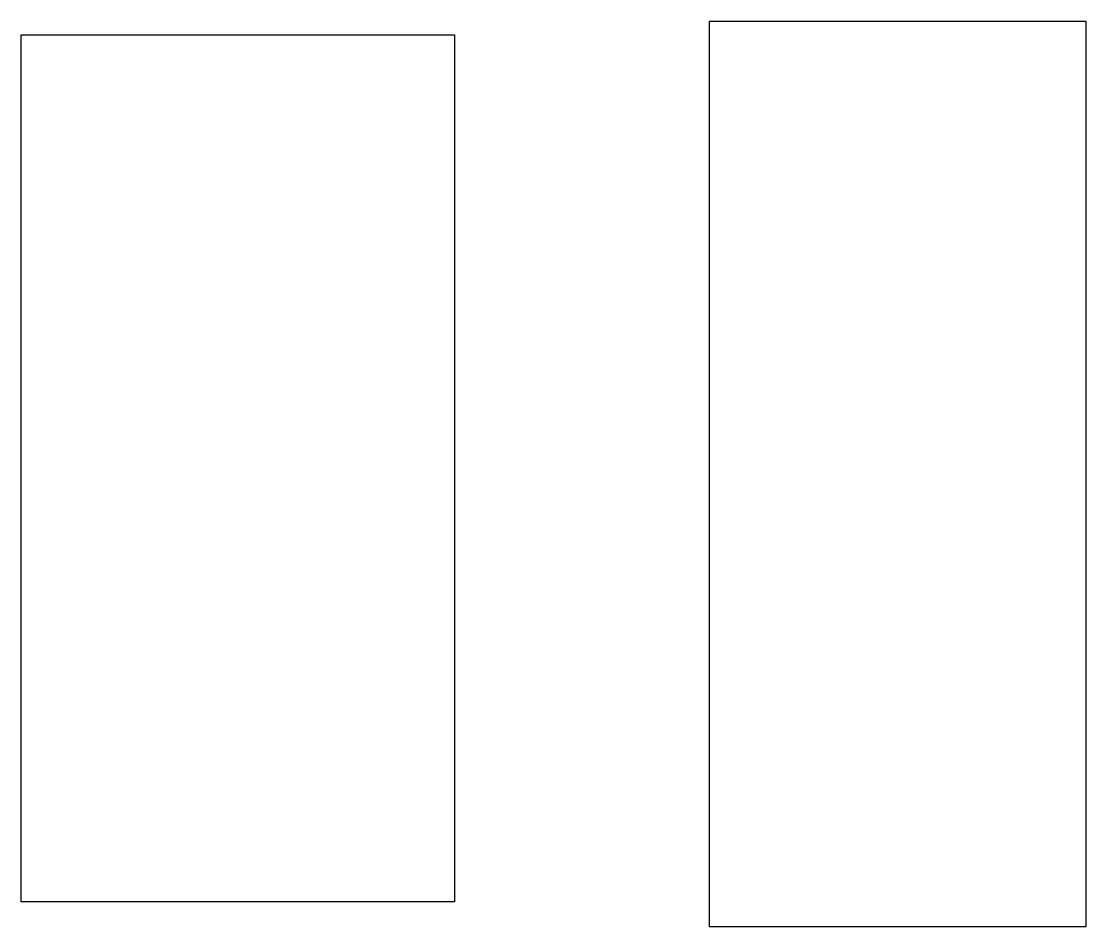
# Model space of a CAD drawing. Extents: x 37.4 to 120.9, y 174.8 to 245.8.
import ezdxf

# ---------------------------------------------------------------- set-up
doc = ezdxf.new("R2010")
doc.units = 0
doc.layers.get('0').update_dxf_attribs({"linetype": 'CONTINUOUS'})

msp = doc.modelspace()

# ---------------------------------------------------------------- linework, layer by layer
at = {"color": 7}
for points in [[(91.378399, 245.849964), (120.878422, 245.849964), (120.878422, 174.849908), (91.378399, 174.849908), (91.378399, 245.849964)], [(37.431568, 244.781767), (71.402978, 244.781767), (71.402978, 176.810331), (37.431568, 176.810331), (37.431568, 244.781767)]]:
    msp.add_lwpolyline(points, close=True, dxfattribs=at)

doc.saveas('drawing.dxf')
